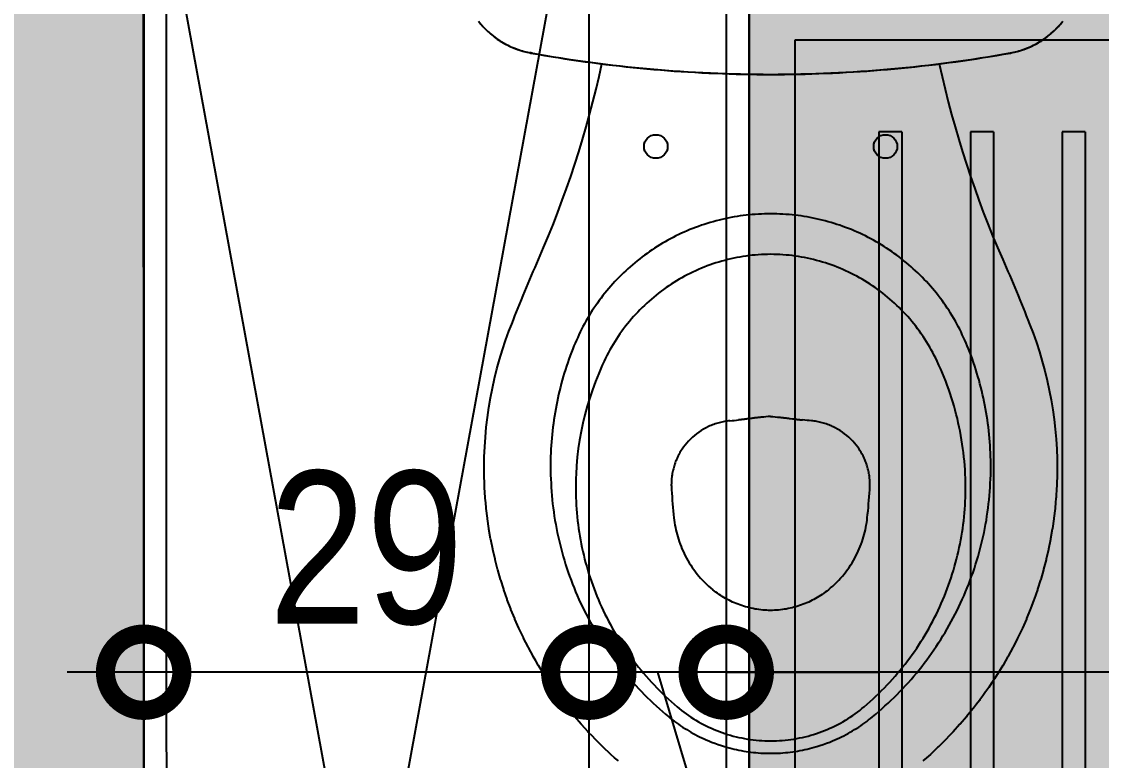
# Model space of a CAD drawing. Header units: metres. Extents: x -23 to 570, y -54 to 184.
# Drawn here: x 14.87 to 15.577, y -48.33 to -47.847 of the extents above; entities that cross this region are included whole.
import ezdxf
from ezdxf.xclip import XClip

# ---------------------------------------------------------------- set-up
doc = ezdxf.new("R2010")
doc.units = ezdxf.units.M
doc.header["$XCLIPFRAME"] = 0
doc.header["$PDMODE"] = 35
doc.linetypes.add('PUC$0$DASHEDX2', pattern=[1.5, 1, -0.5])
for name, color, linetype in [('4', 2, 'Continuous'), ('ARQ-DIM', 2, 'Continuous'), ('PUC$0$ARQ-ALV ACAB', 4, 'Continuous'), ('PUC$0$ARQ-ALV OSSO', 5, 'Continuous'), ('PUC$0$ARQ-AUX1', 1, 'Continuous'), ('PUC$0$ARQ-HID', 7, 'Continuous'), ('PUC$0$ARQ-PRJ', 7, 'PUC$0$DASHEDX2')]:
    doc.layers.add(name, color=color, linetype=linetype)
doc.layers.add('PUC$0$ARQ-FORRO', color=9, linetype='Continuous', lineweight=5)
doc.styles.add('Adesa', font='ARIALN.TTF')
doc.dimstyles.new('ADESA 1-0050', dxfattribs={"dimtxt": 0.1, "dimasz": 0.1, "dimexe": 0.05, "dimexo": 0.05, "dimgap": 0.03, "dimtad": 1, "dimdec": 1, "dimlfac": 100, "dimzin": 12, "dimtxsty": 'Adesa', "dimblk": 'DOTSMALL', "dimcen": 1, "dimdle": 0.05, "dimclrd": 1, "dimclre": 1, "dimclrt": 256, "dimazin": 3, "dimtm": 1e-09, "dimtfac": 1, "dimtdec": 1, "dimtmove": 1, "dimatfit": 0, "dimldrblk": 'DOTSMALL', "dimfxl": 0.8, "dimtvp": 2, "dimtolj": 1, "dimtzin": 0, "dimarcsym": 0})

# ---------------------------------------------------------------- blocks, each defined once
blk = doc.blocks.new('_DotSmall')
at = {"color": 0, "linetype": 'ByBlock', "const_width": 0.5}
blk.add_lwpolyline([(-0.0625, 0, 1), (0.0625, 0, 1)], format="xyb", close=True, dxfattribs=at)
blk = doc.blocks.new('*D630')
at = {"layer": 'ARQ-DIM', "color": 1, "lineweight": -2, "transparency": 16777216}
for p, q in [((14.94975, -48.02006), (14.94975, -48.32265)), ((15.24114, -48.02005), (15.24114, -48.32265)), ((15.29114, -48.27265), (14.89975, -48.27265))]:
    blk.add_line(p, q, dxfattribs=at)
at = {"layer": 'Defpoints', "color": 0, "transparency": 16777216}
for p in [(14.94975, -47.97006, 0), (15.24114, -47.97005, 0), (14.94975, -48.27265)]:
    blk.add_point(p, dxfattribs=at)
at = {"layer": 'ARQ-DIM', "color": 1, "lineweight": -2, "transparency": 16777216, "xscale": 0.1, "yscale": 0.1, "zscale": 0.1, "rotation": 180}
blk.add_blockref('_DotSmall', (14.94975, -48.27265), dxfattribs=at)
at = {"layer": 'ARQ-DIM', "color": 1, "lineweight": -2, "transparency": 16777216, "xscale": 0.1, "yscale": 0.1, "zscale": 0.1}
blk.add_blockref('_DotSmall', (15.24114, -48.27265), dxfattribs=at)
at = {"layer": 'ARQ-DIM', "transparency": 16777216, "insert": (15.09544, -48.19159), "char_height": 0.1, "attachment_point": 5, "style": 'Adesa'}
blk.add_mtext('\\A1;29', dxfattribs=at)
blk = doc.blocks.new('*D631')
at = {"layer": 'ARQ-DIM', "color": 1, "lineweight": -2, "transparency": 16777216}
for p, q in [((15.33109, -47.93), (15.33109, -48.32265)), ((15.24109, -48.02005), (15.24109, -48.32265)), ((15.24109, -48.27265), (15.14109, -48.27265)), ((15.33109, -48.27265), (15.24109, -48.27265)), ((15.33109, -48.27265), (15.24109, -48.27265)), ((15.28609, -48.27265), (15.36054, -48.52082)), ((15.33109, -48.27265), (15.43109, -48.27265)), ((15.36054, -48.52082), (15.4745, -48.52082))]:
    blk.add_line(p, q, dxfattribs=at)
at = {"layer": 'Defpoints', "color": 0, "transparency": 16777216}
for p in [(15.33109, -47.88), (15.24109, -47.97005, 0), (15.24109, -48.27265)]:
    blk.add_point(p, dxfattribs=at)
at = {"layer": 'ARQ-DIM', "color": 1, "lineweight": -2, "transparency": 16777216, "xscale": 0.1, "yscale": 0.1, "zscale": 0.1}
blk.add_blockref('_DotSmall', (15.24109, -48.27265), dxfattribs=at)
at = {"layer": 'ARQ-DIM', "color": 1, "lineweight": -2, "transparency": 16777216, "xscale": 0.1, "yscale": 0.1, "zscale": 0.1, "rotation": 180}
blk.add_blockref('_DotSmall', (15.33109, -48.27265), dxfattribs=at)
at = {"layer": 'ARQ-DIM', "transparency": 16777216, "insert": (15.41752, -48.43976), "char_height": 0.1, "attachment_point": 5, "style": 'Adesa'}
blk.add_mtext('\\A1;9', dxfattribs=at)
blk = doc.blocks.new('*D632')
at = {"layer": 'ARQ-DIM', "color": 1, "lineweight": -2, "transparency": 16777216}
for p, q in [((15.33109, -48.01996), (15.33109, -48.32265)), ((17.90115, -48.01996), (17.90115, -48.32265)), ((17.95115, -48.27265), (15.28109, -48.27265))]:
    blk.add_line(p, q, dxfattribs=at)
at = {"layer": 'Defpoints', "color": 0, "transparency": 16777216}
for p in [(15.33109, -47.96996), (17.90115, -47.96996), (15.33109, -48.27265)]:
    blk.add_point(p, dxfattribs=at)
at = {"layer": 'ARQ-DIM', "color": 1, "lineweight": -2, "transparency": 16777216, "xscale": 0.1, "yscale": 0.1, "zscale": 0.1, "rotation": 180}
blk.add_blockref('_DotSmall', (15.33109, -48.27265), dxfattribs=at)
at = {"layer": 'ARQ-DIM', "color": 1, "lineweight": -2, "transparency": 16777216, "xscale": 0.1, "yscale": 0.1, "zscale": 0.1}
blk.add_blockref('_DotSmall', (17.90115, -48.27265), dxfattribs=at)
at = {"layer": 'ARQ-DIM', "transparency": 16777216, "insert": (16.61612, -48.19159), "char_height": 0.1, "attachment_point": 5, "style": 'Adesa'}
blk.add_mtext('\\A1;257', dxfattribs=at)
blk = doc.blocks.new('PUC$0$ARQ-HID-BACIA CX')
for points in [[(-0.13969, -0.19129), (-0.14058, -0.19058), (-0.14147, -0.18986), (-0.14234, -0.18912), (-0.14319, -0.18836), (-0.14403, -0.18758), (-0.14485, -0.18679), (-0.14566, -0.18598), (-0.14645, -0.18515), (-0.14722, -0.18431), (-0.14798, -0.18345), (-0.14872, -0.18257), (-0.14943, -0.18168), (-0.15013, -0.18078), (-0.15082, -0.17986), (-0.15148, -0.17893), (-0.15212, -0.17799), (-0.15275, -0.17703), (-0.15335, -0.17606), (-0.15393, -0.17508), (-0.1545, -0.17408), (-0.15504, -0.17308), (-0.15556, -0.17206), (-0.15607, -0.17103), (-0.15655, -0.17), (-0.15702, -0.16895), (-0.15746, -0.1679), (-0.15788, -0.16683), (-0.15827, -0.16576), (-0.15863, -0.16468), (-0.15897, -0.16359), (-0.15928, -0.16249), (-0.15957, -0.16138), (-0.15985, -0.16027), (-0.16011, -0.15916), (-0.16036, -0.15805), (-0.16061, -0.15693), (-0.16138, -0.15249), (-0.16215, -0.14805), (-0.1629, -0.1436), (-0.16363, -0.13915), (-0.16433, -0.1347), (-0.165, -0.13024), (-0.16565, -0.12578), (-0.16628, -0.12132), (-0.16689, -0.11685), (-0.16747, -0.11238), (-0.16803, -0.10791), (-0.16857, -0.10344), (-0.16909, -0.09896), (-0.16958, -0.09448), (-0.17005, -0.09), (-0.1705, -0.08551), (-0.17092, -0.08102), (-0.17132, -0.07653), (-0.1717, -0.07204), (-0.17206, -0.06755), (-0.17239, -0.06305), (-0.1727, -0.05856), (-0.17299, -0.05406), (-0.17325, -0.04956), (-0.17349, -0.04506), (-0.17371, -0.04055), (-0.17391, -0.03605), (-0.17408, -0.03155), (-0.17423, -0.02704), (-0.17436, -0.02254), (-0.17446, -0.01803), (-0.17453, -0.01352), (-0.17458, -0.00901), (-0.17462, -0.00451), (-0.17464, 0), (-0.17462, 0.00451), (-0.17458, 0.00901), (-0.17453, 0.01352), (-0.17446, 0.01803), (-0.17436, 0.02254), (-0.17423, 0.02704), (-0.17408, 0.03155), (-0.17391, 0.03605), (-0.17371, 0.04055), (-0.17349, 0.04506), (-0.17325, 0.04956), (-0.17299, 0.05406), (-0.1727, 0.05856), (-0.17239, 0.06305), (-0.17206, 0.06755), (-0.1717, 0.07204), (-0.17132, 0.07653), (-0.17092, 0.08102), (-0.1705, 0.08551), (-0.17005, 0.09), (-0.16958, 0.09448), (-0.16909, 0.09896), (-0.16857, 0.10344), (-0.16803, 0.10791), (-0.16747, 0.11238), (-0.16689, 0.11685), (-0.16628, 0.12132), (-0.16565, 0.12578), (-0.165, 0.13024), (-0.16433, 0.1347), (-0.16363, 0.13915), (-0.1629, 0.1436), (-0.16215, 0.14805), (-0.16138, 0.15249), (-0.16061, 0.15693), (-0.16036, 0.15805), (-0.16011, 0.15916), (-0.15985, 0.16027), (-0.15957, 0.16138), (-0.15928, 0.16249), (-0.15897, 0.16359), (-0.15863, 0.16468), (-0.15827, 0.16576), (-0.15788, 0.16683), (-0.15746, 0.1679), (-0.15702, 0.16895), (-0.15655, 0.17), (-0.15607, 0.17103), (-0.15556, 0.17206), (-0.15504, 0.17308), (-0.1545, 0.17408), (-0.15393, 0.17508), (-0.15335, 0.17606), (-0.15275, 0.17703), (-0.15212, 0.17799), (-0.15148, 0.17893), (-0.15082, 0.17986), (-0.15013, 0.18078), (-0.14943, 0.18168), (-0.14872, 0.18257), (-0.14798, 0.18345), (-0.14722, 0.18431), (-0.14645, 0.18515), (-0.14566, 0.18598), (-0.14485, 0.18679), (-0.14403, 0.18758), (-0.14319, 0.18836), (-0.14234, 0.18912), (-0.14147, 0.18986), (-0.14058, 0.19058), (-0.13969, 0.19129)], [(-0.5122, 0.03778), (-0.51298, 0.03678), (-0.51373, 0.03579), (-0.51446, 0.03478), (-0.51517, 0.03375), (-0.51587, 0.0327), (-0.51654, 0.03164), (-0.5172, 0.03055), (-0.51784, 0.02946), (-0.51845, 0.02834), (-0.51905, 0.02721), (-0.51962, 0.02606), (-0.52017, 0.02491), (-0.52069, 0.02373), (-0.52119, 0.02255), (-0.52167, 0.02135), (-0.52211, 0.02015), (-0.52254, 0.01893), (-0.52293, 0.01771), (-0.5233, 0.01647), (-0.52365, 0.01523), (-0.52396, 0.01399), (-0.52425, 0.01274), (-0.52452, 0.01148), (-0.52475, 0.01022), (-0.52496, 0.00895), (-0.52514, 0.00769), (-0.52529, 0.00642), (-0.52541, 0.00515), (-0.52551, 0.00387), (-0.52558, 0.0026), (-0.52562, 0.00132), (-0.52564, 0), (-0.52562, -0.00132), (-0.52558, -0.0026), (-0.52551, -0.00387), (-0.52541, -0.00515), (-0.52529, -0.00642), (-0.52514, -0.00769), (-0.52496, -0.00895), (-0.52475, -0.01022), (-0.52452, -0.01148), (-0.52425, -0.01274), (-0.52396, -0.01399), (-0.52365, -0.01523), (-0.5233, -0.01647), (-0.52293, -0.01771), (-0.52254, -0.01893), (-0.52211, -0.02015), (-0.52167, -0.02135), (-0.52119, -0.02255), (-0.52069, -0.02373), (-0.52017, -0.02491), (-0.51962, -0.02606), (-0.51905, -0.02721), (-0.51845, -0.02834), (-0.51784, -0.02946), (-0.5172, -0.03055), (-0.51654, -0.03164), (-0.51587, -0.0327), (-0.51517, -0.03375), (-0.51446, -0.03478), (-0.51373, -0.03579), (-0.51298, -0.03678), (-0.5122, -0.03778)]]:
    blk.add_lwpolyline(points)
at = {"ltscale": 0.000466036}
blk.add_lwpolyline([(-0.13972, -0.19116), (-0.14184, -0.18945), (-0.14388, -0.18763), (-0.14582, -0.18571), (-0.14766, -0.1837), (-0.14941, -0.1816), (-0.15105, -0.17942), (-0.15258, -0.17716), (-0.15399, -0.17483), (-0.1553, -0.17243), (-0.15648, -0.16997), (-0.15754, -0.16746), (-0.15848, -0.1649), (-0.15929, -0.1623), (-0.15997, -0.15966), (-0.16053, -0.15692, -0.044623), (-0.17457, 0, -0.044623), (-0.16053, 0.15692), (-0.15997, 0.15966), (-0.15929, 0.1623), (-0.15848, 0.1649), (-0.15754, 0.16746), (-0.15648, 0.16997), (-0.1553, 0.17243), (-0.15399, 0.17483), (-0.15258, 0.17716), (-0.15105, 0.17942), (-0.14941, 0.1816), (-0.14766, 0.1837), (-0.14582, 0.18571), (-0.14388, 0.18763), (-0.14184, 0.18945), (-0.13972, 0.19116)], format="xyb", dxfattribs=at)
for points in [[(-0.16765, 0.1104), (-0.16776, 0.11042), (-0.17602, 0.11228), (-0.1842, 0.11422), (-0.19248, 0.1163), (-0.2008, 0.11849), (-0.20903, 0.12077), (-0.21715, 0.12313), (-0.22532, 0.12562), (-0.23351, 0.12822), (-0.24148, 0.13086), (-0.24931, 0.13356), (-0.25707, 0.13635), (-0.26479, 0.13922), (-0.27251, 0.14221), (-0.28026, 0.14532), (-0.28804, 0.14857), (-0.29584, 0.15194, 0.011149), (-0.33812, 0.16943), (-0.34416, 0.17175), (-0.35027, 0.17392), (-0.35642, 0.17593), (-0.36262, 0.17778), (-0.36886, 0.17948), (-0.37514, 0.18101), (-0.38146, 0.18239), (-0.38782, 0.1836), (-0.3942, 0.18465), (-0.40061, 0.18554), (-0.40704, 0.18627), (-0.4135, 0.18683), (-0.41997, 0.18723), (-0.42645, 0.18746), (-0.43294, 0.18753), (-0.43806, 0.18747), (-0.43843, 0.18746), (-0.44165, 0.18736), (-0.44488, 0.18723), (-0.44526, 0.18721), (-0.4517, 0.1868), (-0.45207, 0.18677), (-0.45528, 0.1865), (-0.4585, 0.18619), (-0.45888, 0.18615), (-0.46528, 0.1854), (-0.46566, 0.18535), (-0.47204, 0.18442), (-0.47243, 0.18436), (-0.47878, 0.18326), (-0.47915, 0.18319), (-0.48548, 0.18191), (-0.48586, 0.18183), (-0.49214, 0.18039), (-0.49251, 0.1803), (-0.49875, 0.17869), (-0.49913, 0.17858), (-0.50533, 0.1768), (-0.5057, 0.17669), (-0.51184, 0.17475), (-0.51221, 0.17462), (-0.5183, 0.17251), (-0.51866, 0.17238), (-0.5247, 0.1701), (-0.52506, 0.16996), (-0.53103, 0.16752), (-0.53138, 0.16737), (-0.5373, 0.16477), (-0.53764, 0.16461), (-0.54348, 0.16185), (-0.54381, 0.16169), (-0.54671, 0.16024), (-0.54959, 0.15876), (-0.54991, 0.15859), (-0.55561, 0.15552), (-0.55592, 0.15534), (-0.55874, 0.15374), (-0.56154, 0.15211), (-0.56185, 0.15192), (-0.56462, 0.15025), (-0.56738, 0.14854), (-0.56767, 0.14835), (-0.57041, 0.1466), (-0.57312, 0.14482), (-0.57341, 0.14462), (-0.5761, 0.1428), (-0.57876, 0.14094), (-0.57904, 0.14074), (-0.58168, 0.13884), (-0.58429, 0.13691), (-0.58457, 0.1367), (-0.58716, 0.13474), (-0.58971, 0.13274), (-0.58999, 0.13252), (-0.59252, 0.13049), (-0.59502, 0.12842), (-0.5953, 0.1282), (-0.60022, 0.12397), (-0.60048, 0.12373), (-0.60529, 0.11937), (-0.60554, 0.11913), (-0.6079, 0.1169), (-0.61024, 0.11464), (-0.61049, 0.11439), (-0.61505, 0.10978), (-0.6153, 0.10953), (-0.61974, 0.1048), (-0.61998, 0.10454), (-0.62215, 0.10213), (-0.62429, 0.09969)], [(-0.62429, -0.09969), (-0.62215, -0.10213), (-0.61998, -0.10453), (-0.61974, -0.1048), (-0.6153, -0.10953), (-0.61505, -0.10978), (-0.61049, -0.11439), (-0.61024, -0.11464), (-0.6079, -0.1169), (-0.60554, -0.11913), (-0.60529, -0.11937), (-0.60048, -0.12373), (-0.60022, -0.12397), (-0.5953, -0.1282), (-0.59502, -0.12842), (-0.59252, -0.13049), (-0.58999, -0.13252), (-0.58971, -0.13274), (-0.58716, -0.13474), (-0.58457, -0.1367), (-0.58429, -0.13691), (-0.58168, -0.13884), (-0.57904, -0.14074), (-0.57876, -0.14094), (-0.5761, -0.1428), (-0.57341, -0.14462), (-0.57312, -0.14482), (-0.57041, -0.1466), (-0.56767, -0.14835), (-0.56738, -0.14854), (-0.56462, -0.15025), (-0.56185, -0.15192), (-0.56154, -0.15211), (-0.55874, -0.15374), (-0.55592, -0.15534), (-0.55561, -0.15552), (-0.54991, -0.15859), (-0.54959, -0.15876), (-0.54671, -0.16024), (-0.54381, -0.16169), (-0.54348, -0.16185), (-0.53764, -0.16461), (-0.5373, -0.16477), (-0.53138, -0.16737), (-0.53103, -0.16752), (-0.52506, -0.16996), (-0.5247, -0.1701), (-0.51866, -0.17238), (-0.5183, -0.17251), (-0.51221, -0.17462), (-0.51184, -0.17475), (-0.5057, -0.17669), (-0.50533, -0.1768), (-0.49913, -0.17858), (-0.49875, -0.17869), (-0.49251, -0.1803), (-0.49214, -0.18039), (-0.48586, -0.18183), (-0.48548, -0.18191), (-0.47915, -0.18319), (-0.47878, -0.18326), (-0.47243, -0.18436), (-0.47204, -0.18442), (-0.46566, -0.18535), (-0.46528, -0.1854), (-0.45888, -0.18615), (-0.4585, -0.18619), (-0.45528, -0.1865), (-0.45207, -0.18677), (-0.4517, -0.1868), (-0.44526, -0.18721), (-0.44488, -0.18723), (-0.44165, -0.18736), (-0.43843, -0.18746), (-0.43806, -0.18747), (-0.43155, -0.18753), (-0.42506, -0.18742), (-0.41858, -0.18716), (-0.41211, -0.18672), (-0.40566, -0.18612), (-0.39923, -0.18536), (-0.39282, -0.18444), (-0.38645, -0.18335), (-0.3801, -0.18211), (-0.37379, -0.1807), (-0.36751, -0.17913), (-0.36128, -0.1774), (-0.35509, -0.17551), (-0.34895, -0.17347), (-0.34286, -0.17126), (-0.33812, -0.16942, 0.011149), (-0.29584, -0.15194), (-0.28804, -0.14857), (-0.28026, -0.14532), (-0.27251, -0.14221), (-0.26479, -0.13922), (-0.25707, -0.13635), (-0.24931, -0.13356), (-0.24148, -0.13086), (-0.23351, -0.12822), (-0.22532, -0.12562), (-0.21715, -0.12313), (-0.20903, -0.12077), (-0.2008, -0.11849), (-0.19248, -0.1163), (-0.1842, -0.11422), (-0.17602, -0.11228), (-0.16776, -0.11042), (-0.16765, -0.1104)], [(-0.5122, 0.03777), (-0.51097, 0.03926), (-0.50976, 0.04065), (-0.50852, 0.042), (-0.50724, 0.04331), (-0.50593, 0.04458), (-0.50459, 0.04581), (-0.50323, 0.047), (-0.50184, 0.04815), (-0.50042, 0.04926), (-0.49898, 0.05033), (-0.49753, 0.05135), (-0.49605, 0.05233), (-0.49455, 0.05328), (-0.49304, 0.05417), (-0.49152, 0.05503), (-0.48999, 0.05584), (-0.48844, 0.05661), (-0.48689, 0.05734), (-0.48534, 0.05802), (-0.48377, 0.05866), (-0.48221, 0.05926), (-0.48064, 0.05982), (-0.47908, 0.06034), (-0.47751, 0.06082), (-0.47595, 0.06126), (-0.47439, 0.06166), (-0.47283, 0.06202), (-0.47128, 0.06234), (-0.46974, 0.06262), (-0.4682, 0.06287), (-0.46667, 0.06309), (-0.46513, 0.06327, -0.008966), (-0.44664, 0.06489, -0.016113), (-0.44358, 0.06501), (-0.4426, 0.065), (-0.44175, 0.06498), (-0.44091, 0.06494), (-0.44008, 0.06488), (-0.43925, 0.06481), (-0.43843, 0.06472), (-0.43762, 0.06461), (-0.43681, 0.06449), (-0.43601, 0.06436), (-0.43521, 0.06421), (-0.43441, 0.06404), (-0.43363, 0.06386), (-0.43284, 0.06367), (-0.43207, 0.06346), (-0.43129, 0.06323), (-0.43052, 0.063), (-0.42976, 0.06274), (-0.429, 0.06247), (-0.42824, 0.06219), (-0.42749, 0.06189), (-0.42674, 0.06157), (-0.426, 0.06124), (-0.42525, 0.0609), (-0.42452, 0.06054), (-0.42378, 0.06016), (-0.42305, 0.05976), (-0.42232, 0.05935), (-0.42159, 0.05892), (-0.42087, 0.05847), (-0.42015, 0.058), (-0.41943, 0.05751), (-0.4187, 0.057), (-0.41736, 0.05598), (-0.41604, 0.0549), (-0.41475, 0.05374), (-0.4135, 0.05252), (-0.41228, 0.05123), (-0.41111, 0.04987), (-0.40999, 0.04845), (-0.40892, 0.04698), (-0.40791, 0.04545), (-0.40696, 0.04387), (-0.40608, 0.04225), (-0.40527, 0.04059), (-0.40489, 0.03975), (-0.40453, 0.0389), (-0.40419, 0.03804), (-0.40387, 0.03718), (-0.40357, 0.03631), (-0.40328, 0.03544), (-0.40302, 0.03457), (-0.40277, 0.0337), (-0.40254, 0.03282), (-0.40234, 0.03195), (-0.40215, 0.03107), (-0.40198, 0.0302), (-0.40183, 0.02933), (-0.4017, 0.02846), (-0.40159, 0.0276), (-0.40149, 0.02671, -0.000598), (-0.40092, 0.02094)], [(-0.39861, 0, 0.006359), (-0.39916, 0.00607), (-0.39919, 0.00636), (-0.39922, 0.00664), (-0.39928, 0.00718), (-0.39931, 0.00746), (-0.39934, 0.00773), (-0.39941, 0.00829), (-0.39944, 0.00857), (-0.3995, 0.00912), (-0.39954, 0.0094), (-0.3996, 0.00997), (-0.39964, 0.01025), (-0.39971, 0.01083), (-0.39982, 0.01169), (-0.39989, 0.01228), (-0.39997, 0.01288), (-0.40016, 0.01436), (-0.40028, 0.01536), (-0.40035, 0.01588), (-0.40041, 0.01639), (-0.40047, 0.01691), (-0.40053, 0.0174), (-0.40059, 0.01789), (-0.40065, 0.01839), (-0.4007, 0.01889), (-0.40076, 0.01939), (-0.40081, 0.0199), (-0.40087, 0.02042), (-0.40092, 0.02094)], [(-0.39861, 0, -0.006359), (-0.39916, -0.00607), (-0.39919, -0.00636), (-0.39922, -0.00664), (-0.39928, -0.00718), (-0.39931, -0.00746), (-0.39934, -0.00773), (-0.39941, -0.00829), (-0.39944, -0.00857), (-0.3995, -0.00912), (-0.39954, -0.0094), (-0.3996, -0.00997), (-0.39964, -0.01025), (-0.39971, -0.01083), (-0.39982, -0.01169), (-0.39989, -0.01228), (-0.39997, -0.01288), (-0.40016, -0.01436), (-0.40028, -0.01536), (-0.40035, -0.01588), (-0.40041, -0.01639), (-0.40047, -0.01691), (-0.40053, -0.0174), (-0.40059, -0.01789), (-0.40065, -0.01839), (-0.4007, -0.01889), (-0.40076, -0.01939), (-0.40081, -0.0199), (-0.40087, -0.02042), (-0.40092, -0.02094)], [(-0.40149, -0.02671, 0.000598), (-0.40092, -0.02094)], [(-0.40149, -0.02671), (-0.40159, -0.0276), (-0.4017, -0.02846), (-0.40183, -0.02933), (-0.40198, -0.0302), (-0.40215, -0.03107), (-0.40234, -0.03195), (-0.40254, -0.03282), (-0.40277, -0.0337), (-0.40302, -0.03457), (-0.40328, -0.03544), (-0.40357, -0.03631), (-0.40387, -0.03718), (-0.40419, -0.03804), (-0.40453, -0.0389), (-0.40489, -0.03975), (-0.40527, -0.04059), (-0.40608, -0.04225), (-0.40696, -0.04387), (-0.40791, -0.04545), (-0.40892, -0.04698), (-0.40999, -0.04845), (-0.41111, -0.04987), (-0.41228, -0.05123), (-0.4135, -0.05252), (-0.41475, -0.05374), (-0.41604, -0.0549), (-0.41736, -0.05598), (-0.4187, -0.057), (-0.41943, -0.05751), (-0.42015, -0.058), (-0.42087, -0.05847), (-0.42159, -0.05892), (-0.42232, -0.05935), (-0.42305, -0.05976), (-0.42378, -0.06016), (-0.42452, -0.06054), (-0.42525, -0.0609), (-0.426, -0.06124), (-0.42674, -0.06157), (-0.42749, -0.06189), (-0.42824, -0.06219), (-0.429, -0.06247), (-0.42976, -0.06274), (-0.43052, -0.063), (-0.43129, -0.06323), (-0.43207, -0.06346), (-0.43284, -0.06367), (-0.43363, -0.06386), (-0.43441, -0.06404), (-0.43521, -0.06421), (-0.43601, -0.06436), (-0.43681, -0.06449), (-0.43762, -0.06461), (-0.43843, -0.06472), (-0.43925, -0.06481), (-0.44008, -0.06488), (-0.44091, -0.06494), (-0.44175, -0.06498), (-0.4426, -0.065), (-0.44358, -0.06501, -0.016113), (-0.44664, -0.06489, -0.008966), (-0.46513, -0.06327), (-0.46667, -0.06309), (-0.4682, -0.06287), (-0.46974, -0.06262), (-0.47128, -0.06234), (-0.47283, -0.06202), (-0.47439, -0.06166), (-0.47595, -0.06126), (-0.47751, -0.06082), (-0.47908, -0.06034), (-0.48064, -0.05982), (-0.48221, -0.05926), (-0.48377, -0.05866), (-0.48534, -0.05802), (-0.48689, -0.05734), (-0.48844, -0.05661), (-0.48999, -0.05584), (-0.49152, -0.05503), (-0.49304, -0.05417), (-0.49455, -0.05328), (-0.49605, -0.05233), (-0.49753, -0.05135), (-0.49898, -0.05033), (-0.50042, -0.04926), (-0.50184, -0.04815), (-0.50323, -0.047), (-0.50459, -0.04581), (-0.50593, -0.04458), (-0.50724, -0.04331), (-0.50852, -0.042), (-0.50976, -0.04065), (-0.51097, -0.03926), (-0.5122, -0.03777)]]:
    blk.add_lwpolyline(points, format="xyb")
for points in [[(-0.26586, 0), (-0.26593, -0.00201), (-0.26601, -0.00401), (-0.26609, -0.00602), (-0.26619, -0.00802), (-0.2663, -0.01003), (-0.26644, -0.01203), (-0.2666, -0.01403), (-0.2668, -0.01603), (-0.26702, -0.01802), (-0.26729, -0.02001), (-0.26759, -0.02199), (-0.26792, -0.02398), (-0.26828, -0.02595), (-0.26868, -0.02792), (-0.2691, -0.02988), (-0.26955, -0.03184), (-0.27003, -0.03379), (-0.27054, -0.03573), (-0.27107, -0.03767), (-0.27163, -0.0396), (-0.27221, -0.04152), (-0.27282, -0.04343), (-0.27346, -0.04533), (-0.27413, -0.04723), (-0.27482, -0.04911), (-0.27554, -0.05098), (-0.27629, -0.05285), (-0.27707, -0.0547), (-0.27787, -0.05654), (-0.2787, -0.05837), (-0.27956, -0.06018), (-0.28044, -0.06199), (-0.28135, -0.06378), (-0.28228, -0.06555), (-0.28324, -0.06732), (-0.28423, -0.06907), (-0.28523, -0.0708), (-0.28627, -0.07252), (-0.28733, -0.07423), (-0.28841, -0.07592), (-0.28952, -0.07759), (-0.29065, -0.07925), (-0.29181, -0.08089), (-0.29299, -0.08252), (-0.29419, -0.08413), (-0.29542, -0.08572), (-0.29667, -0.08729), (-0.29794, -0.08884), (-0.29923, -0.09038), (-0.30055, -0.09189), (-0.30188, -0.09339), (-0.30324, -0.09487), (-0.30462, -0.09633), (-0.30602, -0.09777), (-0.30744, -0.09918), (-0.30888, -0.10058), (-0.31035, -0.10196), (-0.31183, -0.10331), (-0.31333, -0.10464), (-0.31485, -0.10595), (-0.31639, -0.10724), (-0.31795, -0.10851), (-0.31952, -0.10975), (-0.32112, -0.11097), (-0.32273, -0.11217), (-0.32435, -0.11335), (-0.32599, -0.11451), (-0.32765, -0.11564), (-0.32933, -0.11675), (-0.33102, -0.11783), (-0.33272, -0.11889), (-0.33445, -0.11992), (-0.33619, -0.12092), (-0.33794, -0.12189), (-0.33972, -0.12283), (-0.34151, -0.12374), (-0.34331, -0.12462), (-0.34512, -0.12547), (-0.34695, -0.12631), (-0.34878, -0.12713), (-0.35062, -0.12794), (-0.35246, -0.12874), (-0.3543, -0.12953), (-0.35656, -0.13038), (-0.35882, -0.13123), (-0.36109, -0.13205), (-0.36336, -0.13284), (-0.36565, -0.13361), (-0.36795, -0.13434), (-0.37026, -0.13505), (-0.37257, -0.13573), (-0.37489, -0.13639), (-0.37722, -0.13702), (-0.37956, -0.13763), (-0.3819, -0.13821), (-0.38425, -0.13876), (-0.38661, -0.13928), (-0.38897, -0.13978), (-0.39133, -0.14025), (-0.3937, -0.14069), (-0.39608, -0.14111), (-0.39846, -0.1415), (-0.40085, -0.14186), (-0.40324, -0.1422), (-0.40563, -0.14251), (-0.40803, -0.14279), (-0.41042, -0.14304), (-0.41283, -0.14327), (-0.41523, -0.14347), (-0.41764, -0.14364), (-0.42005, -0.14378), (-0.42246, -0.1439), (-0.42487, -0.14399), (-0.42728, -0.14405), (-0.42969, -0.14408), (-0.4321, -0.14408), (-0.43451, -0.14406), (-0.43693, -0.14403), (-0.43964, -0.14389), (-0.44235, -0.14375), (-0.44506, -0.14359), (-0.44777, -0.14341), (-0.45047, -0.14321), (-0.45318, -0.14297), (-0.45588, -0.1427), (-0.45857, -0.14238), (-0.46126, -0.14202), (-0.46395, -0.14162), (-0.46663, -0.14119), (-0.4693, -0.14071), (-0.47197, -0.14021), (-0.47463, -0.13967), (-0.47728, -0.1391), (-0.47993, -0.13849), (-0.48257, -0.13786), (-0.4852, -0.13719), (-0.48782, -0.13649), (-0.49043, -0.13575), (-0.49304, -0.13498), (-0.49563, -0.13418), (-0.49821, -0.13334), (-0.50078, -0.13247), (-0.50334, -0.13157), (-0.50589, -0.13064), (-0.50843, -0.12967), (-0.51095, -0.12867), (-0.51346, -0.12763), (-0.51596, -0.12657), (-0.51844, -0.12547), (-0.52091, -0.12435), (-0.52336, -0.12319), (-0.5258, -0.122), (-0.52822, -0.12077), (-0.53063, -0.11952), (-0.53302, -0.11824), (-0.5354, -0.11692), (-0.53775, -0.11558), (-0.5401, -0.11421), (-0.54242, -0.1128), (-0.54472, -0.11137), (-0.54701, -0.10991), (-0.54928, -0.10842), (-0.55152, -0.10689), (-0.55375, -0.10534), (-0.55596, -0.10377), (-0.55814, -0.10216), (-0.56031, -0.10052), (-0.56246, -0.09886), (-0.56458, -0.09717), (-0.56668, -0.09546), (-0.56876, -0.09372), (-0.57083, -0.09195), (-0.57286, -0.09016), (-0.57488, -0.08834), (-0.57687, -0.0865), (-0.57884, -0.08463), (-0.58078, -0.08273), (-0.58268, -0.0808), (-0.58456, -0.07884), (-0.58641, -0.07685), (-0.58823, -0.07485), (-0.59003, -0.07282), (-0.59182, -0.07079), (-0.59359, -0.06875), (-0.59537, -0.0667), (-0.59636, -0.06544), (-0.59736, -0.06416), (-0.59835, -0.06288), (-0.59931, -0.06159), (-0.60025, -0.06028), (-0.60116, -0.05896), (-0.60206, -0.05762), (-0.60292, -0.05627), (-0.60377, -0.05491), (-0.6046, -0.05353), (-0.60541, -0.05214), (-0.6062, -0.05074), (-0.60696, -0.04933), (-0.60771, -0.04791), (-0.60843, -0.04647), (-0.60913, -0.04502), (-0.60981, -0.04357), (-0.61046, -0.0421), (-0.61112, -0.04055), (-0.61187, -0.03871), (-0.6127, -0.03657), (-0.61351, -0.03429), (-0.61424, -0.0321), (-0.61483, -0.03021), (-0.6153, -0.02859), (-0.61573, -0.02704), (-0.61613, -0.02548), (-0.61651, -0.02392), (-0.61686, -0.02236), (-0.61719, -0.02078), (-0.6175, -0.01921), (-0.61778, -0.01763), (-0.61804, -0.01604), (-0.61827, -0.01445), (-0.61848, -0.01286), (-0.61867, -0.01126), (-0.61883, -0.00966), (-0.61896, -0.00806), (-0.61907, -0.00646), (-0.61914, -0.00485), (-0.6192, -0.00323), (-0.61924, -0.00161), (-0.61927, 0), (-0.61924, 0.00161), (-0.6192, 0.00323), (-0.61914, 0.00485), (-0.61907, 0.00646), (-0.61896, 0.00806), (-0.61883, 0.00966), (-0.61867, 0.01126), (-0.61848, 0.01286), (-0.61827, 0.01445), (-0.61804, 0.01604), (-0.61778, 0.01763), (-0.6175, 0.01921), (-0.61719, 0.02078), (-0.61686, 0.02236), (-0.61651, 0.02392), (-0.61613, 0.02548), (-0.61573, 0.02704), (-0.6153, 0.02859), (-0.61483, 0.03021), (-0.61424, 0.0321), (-0.61351, 0.03429), (-0.6127, 0.03657), (-0.61187, 0.03871), (-0.61112, 0.04055), (-0.61046, 0.0421), (-0.60981, 0.04357), (-0.60913, 0.04502), (-0.60843, 0.04647), (-0.60771, 0.04791), (-0.60696, 0.04933), (-0.6062, 0.05074), (-0.60541, 0.05214), (-0.6046, 0.05353), (-0.60377, 0.05491), (-0.60292, 0.05627), (-0.60206, 0.05762), (-0.60116, 0.05896), (-0.60025, 0.06028), (-0.59931, 0.06159), (-0.59835, 0.06288), (-0.59736, 0.06416), (-0.59636, 0.06544), (-0.59537, 0.0667), (-0.59359, 0.06875), (-0.59182, 0.07079), (-0.59003, 0.07282), (-0.58823, 0.07485), (-0.58641, 0.07685), (-0.58456, 0.07884), (-0.58268, 0.0808), (-0.58078, 0.08273), (-0.57884, 0.08463), (-0.57687, 0.0865), (-0.57488, 0.08834), (-0.57286, 0.09016), (-0.57083, 0.09195), (-0.56876, 0.09372), (-0.56668, 0.09546), (-0.56458, 0.09717), (-0.56246, 0.09886), (-0.56031, 0.10052), (-0.55814, 0.10216), (-0.55596, 0.10377), (-0.55375, 0.10534), (-0.55152, 0.10689), (-0.54928, 0.10842), (-0.54701, 0.10991), (-0.54472, 0.11137), (-0.54242, 0.1128), (-0.5401, 0.11421), (-0.53775, 0.11558), (-0.5354, 0.11692), (-0.53302, 0.11824), (-0.53063, 0.11952), (-0.52822, 0.12077), (-0.5258, 0.122), (-0.52336, 0.12319), (-0.52091, 0.12435), (-0.51844, 0.12547), (-0.51596, 0.12657), (-0.51346, 0.12763), (-0.51095, 0.12867), (-0.50843, 0.12967), (-0.50589, 0.13064), (-0.50334, 0.13157), (-0.50078, 0.13247), (-0.49821, 0.13334), (-0.49563, 0.13418), (-0.49304, 0.13498), (-0.49043, 0.13575), (-0.48782, 0.13649), (-0.4852, 0.13719), (-0.48257, 0.13786), (-0.47993, 0.13849), (-0.47728, 0.1391), (-0.47463, 0.13967), (-0.47197, 0.14021), (-0.4693, 0.14071), (-0.46663, 0.14119), (-0.46395, 0.14162), (-0.46126, 0.14202), (-0.45857, 0.14238), (-0.45588, 0.1427), (-0.45318, 0.14297), (-0.45047, 0.14321), (-0.44777, 0.14341), (-0.44506, 0.14359), (-0.44235, 0.14375), (-0.43964, 0.14389), (-0.43693, 0.14403), (-0.43451, 0.14406), (-0.4321, 0.14408), (-0.42969, 0.14408), (-0.42728, 0.14405), (-0.42487, 0.14399), (-0.42246, 0.1439), (-0.42005, 0.14378), (-0.41764, 0.14364), (-0.41523, 0.14347), (-0.41283, 0.14327), (-0.41042, 0.14304), (-0.40803, 0.14279), (-0.40563, 0.14251), (-0.40324, 0.1422), (-0.40085, 0.14186), (-0.39846, 0.1415), (-0.39608, 0.14111), (-0.3937, 0.14069), (-0.39133, 0.14025), (-0.38897, 0.13978), (-0.38661, 0.13928), (-0.38425, 0.13876), (-0.3819, 0.13821), (-0.37956, 0.13763), (-0.37722, 0.13702), (-0.37489, 0.13639), (-0.37257, 0.13573), (-0.37026, 0.13505), (-0.36795, 0.13434), (-0.36565, 0.13361), (-0.36336, 0.13284), (-0.36109, 0.13205), (-0.35882, 0.13123), (-0.35656, 0.13038), (-0.3543, 0.12953), (-0.35246, 0.12874), (-0.35062, 0.12794), (-0.34878, 0.12713), (-0.34695, 0.12631), (-0.34512, 0.12547), (-0.34331, 0.12462), (-0.34151, 0.12374), (-0.33972, 0.12283), (-0.33794, 0.12189), (-0.33619, 0.12092), (-0.33445, 0.11992), (-0.33272, 0.11889), (-0.33102, 0.11783), (-0.32933, 0.11675), (-0.32765, 0.11564), (-0.32599, 0.11451), (-0.32435, 0.11335), (-0.32273, 0.11217), (-0.32112, 0.11097), (-0.31952, 0.10975), (-0.31795, 0.10851), (-0.31639, 0.10724), (-0.31485, 0.10595), (-0.31333, 0.10464), (-0.31183, 0.10331), (-0.31035, 0.10196), (-0.30888, 0.10058), (-0.30744, 0.09918), (-0.30602, 0.09777), (-0.30462, 0.09633), (-0.30324, 0.09487), (-0.30188, 0.09339), (-0.30055, 0.09189), (-0.29923, 0.09038), (-0.29794, 0.08884), (-0.29667, 0.08729), (-0.29542, 0.08572), (-0.29419, 0.08413), (-0.29299, 0.08252), (-0.29181, 0.08089), (-0.29065, 0.07925), (-0.28952, 0.07759), (-0.28841, 0.07592), (-0.28733, 0.07423), (-0.28627, 0.07252), (-0.28523, 0.0708), (-0.28423, 0.06907), (-0.28324, 0.06732), (-0.28228, 0.06555), (-0.28135, 0.06378), (-0.28044, 0.06199), (-0.27956, 0.06018), (-0.2787, 0.05837), (-0.27787, 0.05654), (-0.27707, 0.0547), (-0.27629, 0.05285), (-0.27554, 0.05098), (-0.27482, 0.04911), (-0.27413, 0.04723), (-0.27346, 0.04533), (-0.27282, 0.04343), (-0.27221, 0.04152), (-0.27163, 0.0396), (-0.27107, 0.03767), (-0.27054, 0.03573), (-0.27003, 0.03379), (-0.26955, 0.03184), (-0.2691, 0.02988), (-0.26868, 0.02792), (-0.26828, 0.02595), (-0.26792, 0.02398), (-0.26759, 0.02199), (-0.26729, 0.02001), (-0.26702, 0.01802), (-0.2668, 0.01603), (-0.2666, 0.01403), (-0.26644, 0.01203), (-0.2663, 0.01003), (-0.26619, 0.00802), (-0.26609, 0.00602), (-0.26601, 0.00401), (-0.26593, 0.00201)], [(-0.58873, 0.06124), (-0.58704, 0.0632), (-0.58533, 0.06514), (-0.58359, 0.06705), (-0.58182, 0.06894), (-0.58003, 0.07081), (-0.57821, 0.07265), (-0.57637, 0.07446), (-0.5745, 0.07625), (-0.57261, 0.07801), (-0.5707, 0.07975), (-0.56876, 0.08146), (-0.5668, 0.08314), (-0.56482, 0.0848), (-0.56282, 0.08642), (-0.56079, 0.08802), (-0.55875, 0.0896), (-0.55668, 0.09114), (-0.55459, 0.09265), (-0.55248, 0.09414), (-0.55035, 0.09559), (-0.5482, 0.09702), (-0.54604, 0.09841), (-0.54385, 0.09978), (-0.54165, 0.10112), (-0.53943, 0.10242), (-0.53719, 0.10369), (-0.53493, 0.10493), (-0.53266, 0.10615), (-0.53038, 0.10732), (-0.52808, 0.10847), (-0.52576, 0.10959), (-0.52343, 0.11067), (-0.52108, 0.11172), (-0.51872, 0.11274), (-0.51635, 0.11372), (-0.51397, 0.11467), (-0.51157, 0.11559), (-0.50917, 0.11648), (-0.50675, 0.11733), (-0.50432, 0.11815), (-0.50188, 0.11893), (-0.49943, 0.11968), (-0.49697, 0.1204), (-0.49451, 0.12109), (-0.49203, 0.12174), (-0.48955, 0.12235), (-0.48706, 0.12293), (-0.48456, 0.12348), (-0.48206, 0.12399), (-0.47955, 0.12447), (-0.47704, 0.12492), (-0.47452, 0.12533), (-0.472, 0.12571), (-0.46947, 0.12605), (-0.46694, 0.12636), (-0.46441, 0.12663), (-0.46187, 0.12687), (-0.45934, 0.12707), (-0.4568, 0.12725), (-0.45426, 0.12738), (-0.45172, 0.12749), (-0.44918, 0.12756), (-0.44664, 0.12759), (-0.44411, 0.12759), (-0.44157, 0.12756), (-0.43904, 0.12749), (-0.4365, 0.12739), (-0.43356, 0.12724), (-0.43075, 0.12704), (-0.42795, 0.12681), (-0.42515, 0.12654), (-0.42234, 0.12622), (-0.41954, 0.12586), (-0.41675, 0.12546), (-0.41396, 0.12502), (-0.41117, 0.12454), (-0.40838, 0.12402), (-0.40561, 0.12346), (-0.40283, 0.12285), (-0.40007, 0.12221), (-0.39731, 0.12152), (-0.39456, 0.1208), (-0.39182, 0.12003), (-0.38908, 0.11922), (-0.38636, 0.11838), (-0.38364, 0.11749), (-0.38094, 0.11656), (-0.37824, 0.1156), (-0.37556, 0.11459), (-0.37289, 0.11354), (-0.37023, 0.11246), (-0.36759, 0.11133), (-0.36496, 0.11017), (-0.36234, 0.10897), (-0.36048, 0.10807), (-0.35863, 0.10713), (-0.3568, 0.10617), (-0.35499, 0.10518), (-0.35319, 0.10416), (-0.35142, 0.10311), (-0.34966, 0.10203), (-0.34792, 0.10092), (-0.34621, 0.09978), (-0.34451, 0.09862), (-0.34284, 0.09743), (-0.34118, 0.09621), (-0.33955, 0.09496), (-0.33794, 0.09369), (-0.33635, 0.09239), (-0.33479, 0.09107), (-0.33324, 0.08972), (-0.33173, 0.08834), (-0.33023, 0.08694), (-0.32876, 0.08552), (-0.32732, 0.08408), (-0.32589, 0.08261), (-0.3245, 0.08112), (-0.32313, 0.0796), (-0.32179, 0.07807), (-0.32047, 0.07651), (-0.31918, 0.07493), (-0.31792, 0.07333), (-0.31668, 0.07172), (-0.31547, 0.07008), (-0.31429, 0.06842), (-0.31314, 0.06674), (-0.31201, 0.06505), (-0.31092, 0.06334), (-0.30985, 0.06161), (-0.30881, 0.05986), (-0.3078, 0.0581), (-0.30683, 0.05632), (-0.30588, 0.05453), (-0.30496, 0.05272), (-0.30407, 0.05089), (-0.30322, 0.04906), (-0.30239, 0.0472), (-0.3016, 0.04534), (-0.30083, 0.04346), (-0.3001, 0.04157), (-0.2994, 0.03967), (-0.29874, 0.03776), (-0.2981, 0.03583), (-0.2975, 0.0339), (-0.29693, 0.03196), (-0.2964, 0.03001), (-0.29589, 0.02805), (-0.29542, 0.02608), (-0.29499, 0.0241), (-0.29459, 0.02212), (-0.29422, 0.02013), (-0.29389, 0.01813), (-0.29359, 0.01613), (-0.29332, 0.01413), (-0.29309, 0.01212), (-0.2929, 0.0101), (-0.29274, 0.00808), (-0.29261, 0.00607), (-0.29252, 0.00404), (-0.29247, 0.00202), (-0.29245, 0), (-0.29247, -0.00202), (-0.29252, -0.00404), (-0.29261, -0.00607), (-0.29274, -0.00808), (-0.2929, -0.0101), (-0.29309, -0.01212), (-0.29332, -0.01413), (-0.29359, -0.01613), (-0.29389, -0.01813), (-0.29422, -0.02013), (-0.29459, -0.02212), (-0.29499, -0.0241), (-0.29542, -0.02608), (-0.29589, -0.02805), (-0.2964, -0.03001), (-0.29693, -0.03196), (-0.2975, -0.0339), (-0.2981, -0.03583), (-0.29874, -0.03776), (-0.2994, -0.03967), (-0.3001, -0.04157), (-0.30083, -0.04346), (-0.3016, -0.04534), (-0.30239, -0.0472), (-0.30322, -0.04906), (-0.30407, -0.05089), (-0.30496, -0.05272), (-0.30588, -0.05453), (-0.30683, -0.05632), (-0.3078, -0.0581), (-0.30881, -0.05986), (-0.30985, -0.06161), (-0.31092, -0.06334), (-0.31201, -0.06505), (-0.31314, -0.06674), (-0.31429, -0.06842), (-0.31547, -0.07008), (-0.31668, -0.07172), (-0.31792, -0.07333), (-0.31918, -0.07493), (-0.32047, -0.07651), (-0.32179, -0.07807), (-0.32313, -0.0796), (-0.3245, -0.08112), (-0.32589, -0.08261), (-0.32732, -0.08408), (-0.32876, -0.08552), (-0.33023, -0.08694), (-0.33173, -0.08834), (-0.33324, -0.08972), (-0.33479, -0.09107), (-0.33635, -0.09239), (-0.33794, -0.09369), (-0.33955, -0.09496), (-0.34118, -0.09621), (-0.34284, -0.09743), (-0.34451, -0.09862), (-0.34621, -0.09978), (-0.34792, -0.10092), (-0.34966, -0.10203), (-0.35142, -0.10311), (-0.35319, -0.10416), (-0.35499, -0.10518), (-0.3568, -0.10617), (-0.35863, -0.10713), (-0.36048, -0.10807), (-0.36234, -0.10897), (-0.36513, -0.11024), (-0.3704, -0.11253), (-0.37573, -0.11465), (-0.3811, -0.11662), (-0.38652, -0.11843), (-0.39198, -0.12008), (-0.39747, -0.12156), (-0.40299, -0.12289), (-0.40854, -0.12405), (-0.4141, -0.12505), (-0.41969, -0.12588), (-0.42529, -0.12655), (-0.43089, -0.12705), (-0.4365, -0.12739), (-0.43904, -0.12749), (-0.44157, -0.12756), (-0.44411, -0.12759), (-0.44664, -0.12759), (-0.44918, -0.12756), (-0.45172, -0.12749), (-0.45426, -0.12738), (-0.4568, -0.12725), (-0.45934, -0.12707), (-0.46187, -0.12687), (-0.46441, -0.12663), (-0.46694, -0.12636), (-0.46947, -0.12605), (-0.472, -0.12571), (-0.47452, -0.12533), (-0.47704, -0.12492), (-0.47955, -0.12447), (-0.48206, -0.12399), (-0.48456, -0.12348), (-0.48706, -0.12293), (-0.48955, -0.12235), (-0.49203, -0.12174), (-0.49451, -0.12109), (-0.49697, -0.1204), (-0.49943, -0.11968), (-0.50188, -0.11893), (-0.50432, -0.11815), (-0.50675, -0.11733), (-0.50917, -0.11648), (-0.51157, -0.11559), (-0.51397, -0.11467), (-0.51635, -0.11372), (-0.51872, -0.11274), (-0.52108, -0.11172), (-0.52343, -0.11067), (-0.52576, -0.10959), (-0.52808, -0.10847), (-0.53038, -0.10732), (-0.53266, -0.10615), (-0.53493, -0.10493), (-0.53719, -0.10369), (-0.53943, -0.10242), (-0.54165, -0.10112), (-0.54385, -0.09978), (-0.54604, -0.09841), (-0.5482, -0.09702), (-0.55035, -0.09559), (-0.55248, -0.09414), (-0.55459, -0.09265), (-0.55668, -0.09114), (-0.55875, -0.0896), (-0.56079, -0.08802), (-0.56282, -0.08642), (-0.56482, -0.0848), (-0.5668, -0.08314), (-0.56876, -0.08146), (-0.5707, -0.07975), (-0.57261, -0.07801), (-0.5745, -0.07625), (-0.57637, -0.07446), (-0.57821, -0.07265), (-0.58003, -0.07081), (-0.58182, -0.06894), (-0.58359, -0.06705), (-0.58533, -0.06514), (-0.58704, -0.0632), (-0.58873, -0.06124), (-0.58995, -0.05979), (-0.59113, -0.0583), (-0.59229, -0.0568), (-0.59341, -0.05526), (-0.5945, -0.05371), (-0.59557, -0.05213), (-0.5966, -0.05054), (-0.59759, -0.04892), (-0.59856, -0.04728), (-0.59949, -0.04562), (-0.60038, -0.04395), (-0.60125, -0.04225), (-0.60208, -0.04054), (-0.60287, -0.03881), (-0.60363, -0.03707), (-0.60435, -0.03531), (-0.60504, -0.03353), (-0.60569, -0.03175), (-0.60631, -0.02994), (-0.60689, -0.02813), (-0.60743, -0.02631), (-0.60794, -0.02447), (-0.60841, -0.02263), (-0.60884, -0.02077), (-0.60923, -0.01891), (-0.60959, -0.01704), (-0.60991, -0.01517), (-0.61019, -0.01328), (-0.61044, -0.0114), (-0.61065, -0.0095), (-0.61082, -0.00761), (-0.61095, -0.00571), (-0.61104, -0.00381), (-0.6111, -0.0019), (-0.61112, 0), (-0.6111, 0.0019), (-0.61104, 0.00381), (-0.61095, 0.00571), (-0.61082, 0.00761), (-0.61065, 0.0095), (-0.61044, 0.0114), (-0.61019, 0.01328), (-0.60991, 0.01517), (-0.60959, 0.01704), (-0.60923, 0.01891), (-0.60884, 0.02078), (-0.60841, 0.02263), (-0.60794, 0.02447), (-0.60743, 0.02631), (-0.60689, 0.02813), (-0.60631, 0.02994), (-0.60569, 0.03175), (-0.60504, 0.03353), (-0.60435, 0.03531), (-0.60363, 0.03707), (-0.60287, 0.03881), (-0.60208, 0.04054), (-0.60125, 0.04225), (-0.60038, 0.04395), (-0.59949, 0.04562), (-0.59856, 0.04728), (-0.59759, 0.04892), (-0.5966, 0.05054), (-0.59557, 0.05213), (-0.5945, 0.05371), (-0.59341, 0.05526), (-0.59229, 0.0568), (-0.59113, 0.0583), (-0.58995, 0.05979)]]:
    blk.add_lwpolyline(points, close=True)
for points in [[(-0.21411, 0.07516, 1), (-0.22955, 0.07516, 1)], [(-0.21411, -0.07516, 1), (-0.22955, -0.07516, 1)]]:
    blk.add_lwpolyline(points, format="xyb", close=True)
at = {"ltscale": 0.0005513}
blk.add_lwpolyline([(-0.39861, 0), (-0.3985, 0)], dxfattribs=at)
at = {"ltscale": 0.003392}
blk.add_lwpolyline([(-0.15984, -0.15679), (-0.16053, -0.15692)], dxfattribs=at)
blk = doc.blocks.new('PUC$0$pl apto tipo 2 puc')
at = {"layer": 'PUC$0$ARQ-ALV ACAB'}
blk.add_lwpolyline([(-14.97382, -1.05414), (-14.97354, -2.29387), (-17.09368, -2.29394)], dxfattribs=at)
at = {"layer": 'PUC$0$ARQ-ALV OSSO'}
blk.add_lwpolyline([(-14.95882, -1.03914), (-14.95854, -2.30887), (-17.9097, -2.30887), (-17.90998, -1.0388)], dxfattribs=at)
at = {"layer": 'PUC$0$ARQ-HID', "lineweight": -2, "extrusion": (0, 0, -1), "zscale": -1, "rotation": 269.9999377319893}
blk.add_blockref('PUC$0$ARQ-HID-BACIA CX', (15.36899, -2.2923, 0), dxfattribs=at)
blk = doc.blocks.new('PUC$0$CHUVEIRO ACESSIVEL')
blk.add_line((0, 0.3), (-0.9, 0.3))
at = {"layer": 'PUC$0$ARQ-PRJ'}
for p, q in [((-0.68626, 0.51992), (-0.10625, 0.51992)), ((-0.68626, 0.51992), (-0.68626, 0.50492)), ((-0.68626, 0.50492), (-0.10625, 0.50492)), ((-0.68626, 0.45992), (-0.10625, 0.45992)), ((-0.68626, 0.45992), (-0.68626, 0.44492)), ((-0.68626, 0.44492), (-0.10625, 0.44492)), ((-0.68626, 0.39992), (-0.10625, 0.39992)), ((-0.68626, 0.39992), (-0.68626, 0.38492)), ((-0.68626, 0.38492), (-0.10625, 0.38492))]:
    blk.add_line(p, q, dxfattribs=at)
blk.add_lwpolyline([(-0.63, 0.78), (-0.74626, 0.78), (-0.74626, 0.33), (-0.04625, 0.33), (-0.04625, 0.78), (-0.63, 0.78)], dxfattribs=at)
blk = doc.blocks.new('PUC$0$pl forro pcd 4')
at = {"layer": 'PUC$0$ARQ-FORRO'}
h = blk.add_hatch(color=256, dxfattribs=at)
h.dxf.hatch_style = 1
h.paths.add_polyline_path([(-9.93889, 3.05995), (-7.39884, 3.05995), (-7.39884, 1.49989), (-9.93889, 1.49989)])
blk.add_lwpolyline([(-9.93889, 3.05995), (-7.39884, 3.05995), (-7.39884, 1.49989), (-9.93889, 1.49989)], close=True, dxfattribs=at)
blk = doc.blocks.new('PUC')
at = {"layer": 'PUC$0$ARQ-ALV ACAB', "elevation": 0}
blk.add_lwpolyline([(17.21105, -49.26498), (17.88615, -49.26498), (17.88615, -47.70493), (15.34609, -47.70493), (15.34609, -49.26498)], dxfattribs=at)
at = {"layer": 'PUC$0$ARQ-ALV OSSO'}
blk.add_line((15.33109, -47.68992, 0), (15.33109, -49.27998, 0), dxfattribs=at)
at = {"layer": 'PUC$0$ARQ-ALV OSSO', "elevation": 0}
blk.add_lwpolyline([(15.24114, -47.69025), (15.24114, -49.27998), (14.94999, -49.27998), (14.94999, -47.69025)], close=True, dxfattribs=at)
at = {"layer": 'PUC$0$ARQ-AUX1', "elevation": 0}
for points in [[(15.24114, -47.68992), (14.94999, -49.27998)], [(15.24114, -49.27998), (14.94999, -47.68992)]]:
    blk.add_lwpolyline(points, dxfattribs=at)
at = {"layer": 'PUC$0$ARQ-ALV OSSO', "rotation": 180}
blk.add_blockref('PUC$0$pl apto tipo 2 puc', (-0.00883, -49.99879, 0), dxfattribs=at)
at = {"layer": 'PUC$0$ARQ-FORRO'}
blk.add_blockref('PUC$0$pl forro pcd 4', (25.28498, -50.76487, 0), dxfattribs=at)
at = {"layer": 'PUC$0$ARQ-HID', "rotation": 270}
blk.add_blockref('PUC$0$CHUVEIRO ACESSIVEL', (15.04609, -48.60493, 0), dxfattribs=at)
blk = doc.blocks.new('est-lo-07-6sb-r00')
at = {"layer": '4'}
h = blk.add_hatch(color=8, dxfattribs=at)
h.dxf.hatch_style = 1
h.paths.add_polyline_path([(213.004314, 592.98646), (232.004314, 592.98646), (232.004314, 743.98646), (213.004314, 743.98646)], flags=17)
h.paths.add_polyline_path([(517.003016, 942.98646), (353.003016, 942.98646), (353.003016, 923.986062), (498.003016, 923.986062), (498.003016, 465.008359), (498.003039, 465.008359), (498.003039, 450.008359), (498.003039, 395.98646), (517.003016, 395.98646)])
h.paths.add_polyline_path([(3672.003309, 253.001099), (3672.003309, 388.001099), (3637.003309, 388.001099), (3637.003309, 253.001099)])
h.paths.add_polyline_path([(3637.003309, 942.98646), (3637.003194, 872.98646), (3653.003309, 872.98646), (3653.003309, 599.001099), (3637.003309, 599.001099), (3637.003309, 539.001099), (3672.003309, 539.001099), (3672.003309, 942.98646)])
h.paths.add_polyline_path([(3672.003424, 102.001099), (3637.003309, 102.001099), (3637.003309, 42.001099), (3653.003307, 42.001099), (3653.003307, -229.998901), (3637.003309, -229.998901), (3637.003309, -299.998901), (3672.003424, -299.998901)])
h.paths.add_polyline_path([(3075.003309, -299.999844), (3110.003309, -299.999844), (3110.003309, -199.999844), (3075.003309, -199.999844)])
h.paths.add_polyline_path([(3075.003309, 270.500177), (3110.003309, 270.500177), (3110.003309, 370.500177), (3075.003309, 370.500177)])
h.paths.add_polyline_path([(520.003309, 942.98646), (520.003309, 395.98646), (555.003309, 395.98646), (555.003309, 451.98646), (539.003309, 451.98646), (539.003309, 872.98646), (555.003309, 872.98646), (555.003309, 942.98646)])
h.paths.add_polyline_path([(-2102.995138, 253.000177), (-2102.995138, 388.000177), (-2137.995138, 388.000177), (-2137.995138, 253.000177)])
h.paths.add_polyline_path([(-2137.995138, 101.999935), (-2137.995138, -299.999844), (-2102.995138, -299.999844), (-2102.995138, -229.999844), (-2118.995138, -229.999844), (-2118.995138, 41.999935), (-2102.995138, 41.999935), (-2102.995138, 101.999935)])
h.paths.add_polyline_path([(-2137.995141, 942.98646), (-2137.995141, 538.988972), (-2102.995141, 538.988972), (-2102.995141, 598.988972), (-2118.995141, 598.988972), (-2118.995141, 872.98646), (-2102.995141, 872.98646), (-2102.995141, 942.98646)])
h.paths.add_polyline_path([(520.003309, 245.003526), (520.003309, -299.999844), (555.003309, -299.999844), (555.003309, -229.999844), (539.003309, -229.999844), (539.003309, 185.003526), (555.003309, 185.003526), (555.003309, 245.003526)])
h.paths.add_polyline_path([(-34.995574, 942.98646), (-34.995574, 872.98646), (-18.995574, 872.98646), (-18.995574, 455.98646), (-34.995574, 455.98646), (-34.995574, 395.98646), (232.004426, 395.98646), (232.004426, 481.98646), (213.004426, 481.98646), (213.004426, 414.98646), (0.004426, 414.98646), (0.004426, 923.98646), (213.004426, 923.98646), (213.004426, 854.98646), (232.004426, 854.98646), (232.004426, 923.98646), (252.004426, 923.98646), (252.004426, 942.98646)])
h.paths.add_polyline_path([(3075.003309, 842.98646), (3110.003309, 842.98646), (3110.003309, 942.98646), (3075.003309, 942.98646)])
h.paths.add_polyline_path([(2530.003309, -299.999844), (2570.003309, -299.999844), (2570.003309, -199.999844), (2530.003309, -199.999844)])
h.paths.add_polyline_path([(2530.003309, 145.003526), (2570.003309, 145.003526), (2570.003309, 245.003526), (2530.003309, 245.003526)])
h.paths.add_polyline_path([(2530.003309, 395.98646), (2570.003309, 395.98646), (2570.003309, 495.98646), (2530.003309, 495.98646)])
h.paths.add_polyline_path([(2530.003309, 842.98646), (2570.003309, 842.98646), (2570.003309, 942.98646), (2530.003309, 942.98646)])
h.paths.add_polyline_path([(1995.003309, -299.999844), (2030.003309, -299.999844), (2030.003309, -199.999844), (1995.003309, -199.999844)])
h.paths.add_polyline_path([(1995.003309, 145.003526), (2030.003309, 145.003526), (2030.003309, 245.003526), (1995.003309, 245.003526)])
h.paths.add_polyline_path([(1995.003309, 395.98646), (2030.003309, 395.98646), (2030.003309, 495.98646), (1995.003309, 495.98646)])
h.paths.add_polyline_path([(1995.003309, 842.98646), (2030.003309, 842.98646), (2030.003309, 942.98646), (1995.003309, 942.98646)])
h.paths.add_polyline_path([(1460.003309, -299.999844), (1495.003309, -299.999844), (1495.003309, -199.999844), (1460.003309, -199.999844)])
h.paths.add_polyline_path([(1460.003309, 145.003526), (1495.003309, 145.003526), (1495.003309, 245.003526), (1460.003309, 245.003526)])
h.paths.add_polyline_path([(1460.176641, 395.98646), (1495.176641, 395.98646), (1495.176641, 495.98646), (1460.176641, 495.98646)])
h.paths.add_polyline_path([(1460.003309, 842.98646), (1495.003309, 842.98646), (1495.003309, 942.98646), (1460.003309, 942.98646)])
h.paths.add_polyline_path([(925.003309, -299.999844), (960.003309, -299.999844), (960.003309, -199.999844), (925.003309, -199.999844)])
h.paths.add_polyline_path([(925.003309, 145.003526), (960.003309, 145.003526), (960.003309, 245.003526), (925.003309, 245.003526)])
h.paths.add_polyline_path([(925.003309, 395.98646), (960.003309, 395.98646), (960.003309, 495.98646), (925.003309, 495.98646)])
h.paths.add_polyline_path([(925.003309, 842.98646), (960.003309, 842.98646), (960.003309, 942.98646), (925.003309, 942.98646)])
h.paths.add_polyline_path([(-1582.999721, -299.999844), (-1547.999721, -299.999844), (-1547.999721, -199.999844), (-1582.999721, -199.999844)])
h.paths.add_polyline_path([(-500.999721, -299.999844), (-465.999721, -299.999844), (-465.999721, -199.999844), (-500.999721, -199.999844)])
h.paths.add_polyline_path([(-1042.999721, -299.999844), (-1002.999721, -299.999844), (-1002.999721, -199.999844), (-1042.999721, -199.999844)])
h.paths.add_polyline_path([(-500.999721, 145.003526), (-465.999721, 145.003526), (-465.999721, 245.003526), (-500.999721, 245.003526)])
h.paths.add_polyline_path([(-1042.999721, 145.003526), (-1002.999721, 145.003526), (-1002.999721, 245.003526), (-1042.999721, 245.003526)])
h.paths.add_polyline_path([(-500.999721, 395.98646), (-465.999721, 395.98646), (-465.999721, 495.98646), (-500.999721, 495.98646)])
h.paths.add_polyline_path([(-1042.999721, 395.98646), (-1002.999721, 395.98646), (-1002.999721, 495.98646), (-1042.999721, 495.98646)])
h.paths.add_polyline_path([(-1582.999721, 270.500177), (-1547.999721, 270.500177), (-1547.999721, 370.500177), (-1582.999721, 370.500177)])
h.paths.add_polyline_path([(-500.999721, 842.98646), (-465.999721, 842.98646), (-465.999721, 942.98646), (-500.999721, 942.98646)])
h.paths.add_polyline_path([(-1042.999721, 842.98646), (-1002.999721, 842.98646), (-1002.999721, 942.98646), (-1042.999721, 942.98646)])
h.paths.add_polyline_path([(-1582.999721, 842.98646), (-1547.999721, 842.98646), (-1547.999721, 942.98646), (-1582.999721, 942.98646)])
h.paths.add_polyline_path([(-35, 245.003526), (-35, 185.003526), (-19, 185.003526), (-19, -230), (-35, -230), (-35, -300), (517, -300), (517, 245), (498, 245), (498, -281), (0, -281), (0, -19), (255, -19), (255, 245.003526), (178.5, 245.003526), (178.5, 226.003526), (236, 226.003526), (236, 0), (0, 0), (0, 226.003526), (57.5, 226.003526), (57.5, 245.003526)])
at = {"layer": '4', "linetype": 'Continuous'}
blk.add_lwpolyline([(1460.003309, 145.003526), (1495.003309, 145.003526), (1495.003309, 245.003526), (1460.003309, 245.003526), (1460.003309, 145.003526)], dxfattribs=at)

msp = doc.modelspace()

# ---------------------------------------------------------------- block references
msp.add_blockref('PUC', (0, 0))
at = {"linetype": 'Continuous'}
ref = msp.add_blockref('est-lo-07-6sb-r00', (0, -50), dxfattribs=dict(at, xscale=0.01, yscale=0.01, zscale=0.01))
XClip(ref).set_block_clipping_path([(-2376.9387453747, -332.406408919), (3843.2300762764, 424.4148867243)])

# ---------------------------------------------------------------- dimensions: what is measured, and where the dimension line sits
at = {"layer": 'ARQ-DIM'}
dim = msp.add_linear_dim(base=(15.24109, -48.27265, 0), p1=(15.33109, -47.88, 0), p2=(15.24109, -47.97005, -0.00001), angle=180, dimstyle='ADESA 1-0050', dxfattribs=at)
dim.commit()
dim.dimension.update_dxf_attribs({"geometry": '*D631', "text_midpoint": (15.39054, -48.43976, 0)})
for base, p1, p2, picture, middle in [((14.94975, -48.27265), (15.24114, -47.97005, 0), (14.94975, -47.97006, 0), '*D630', (15.09544, -48.19159)), ((15.33109, -48.27265, 0), (17.90115, -47.96996, 0), (15.33109, -47.96996, 0), '*D632', (16.61612, -48.19159, 0))]:
    dim = msp.add_linear_dim(base=base, p1=p1, p2=p2, angle=180, dimstyle='ADESA 1-0050', override={"dimdec": 0}, dxfattribs=at)
    dim.commit()
    dim.dimension.update_dxf_attribs({"geometry": picture, "text_midpoint": middle})

doc.saveas('drawing.dxf')
